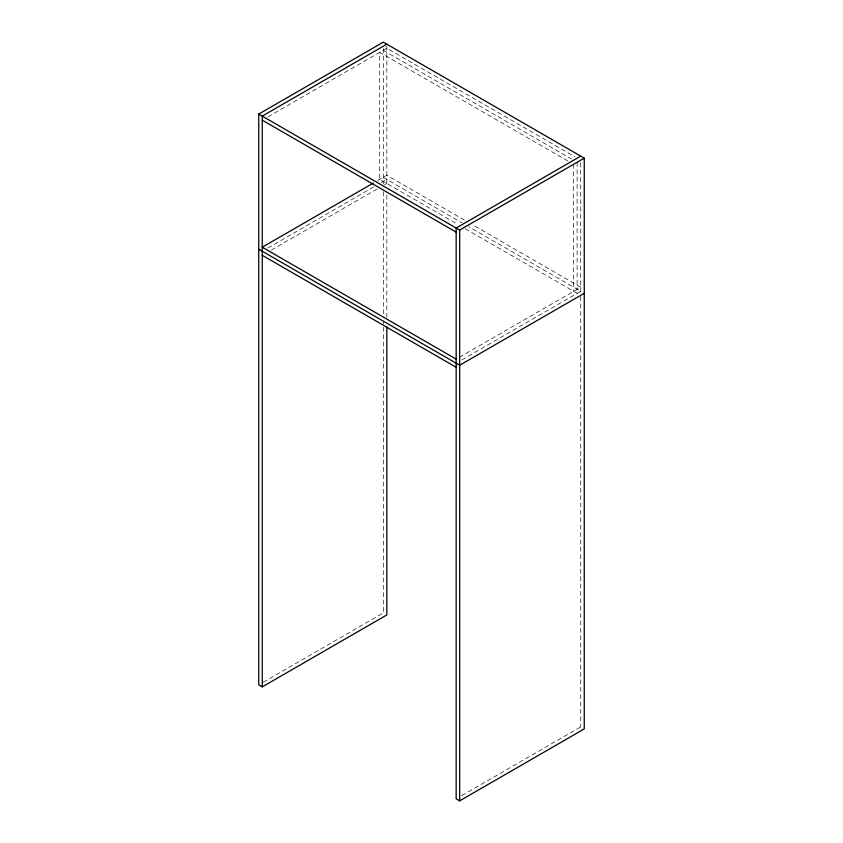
<?xml version="1.0" encoding="UTF-8"?>
<svg xmlns="http://www.w3.org/2000/svg" width="843" height="843" viewBox="0 0 843 843"><rect width="100%" height="100%" fill="white"/><g stroke="black" fill="none" stroke-linecap="round" stroke-linejoin="round"><path stroke-width="0.63" stroke-dasharray="4.21 3.16" d="M267.926 116.892L386.842 48.241L575.042 156.893M377.78 180.497L386.842 175.27L465.536 220.708M267.926 247.99L374.376 186.524M381.173 182.604L386.842 179.327M271.32 250.086L377.78 188.621M384.577 184.701L386.842 183.395M459.561 357.179L580.743 287.221L472.386 224.659M461.827 359.929L580.743 291.278L468.771 226.746M263.269 682.229L383.323 612.914L383.323 322.068M461.827 795.55L580.743 726.898L582.502 727.909M383.217 50.327L571.417 158.979M567.908 161.013L379.708 52.361L379.708 179.39L457.559 224.217M383.217 177.357L461.922 222.794M465.252 228.78L578.456 294.017M580.743 162.688L580.743 295.335M580.743 296.546L580.743 726.898M577.118 162.278L577.118 289.307M573.609 164.311L573.609 291.341M386.842 46.207L386.842 185.913M386.842 195.123L386.842 317.516M383.323 48.715L383.323 183.879M383.323 191.782L383.323 315.493"/><path stroke-width="1.26" d="M386.842 326.726L386.842 614.947L262.257 686.876L258.748 684.843L258.748 114.079L383.323 42.15L584.252 158.157L584.252 728.921L459.677 800.85L456.158 798.816L456.158 228.053L580.743 156.124M386.842 44.184L262.257 116.102L262.257 686.876M373.249 183.121L262.257 247.199L456.158 359.139M258.748 114.079L459.677 230.086L584.252 158.157M584.252 293.311L459.677 365.23L258.748 249.222M262.257 120.17L456.158 232.11M262.257 255.313L456.158 367.263M459.677 230.086L459.677 800.85"/></g></svg>
